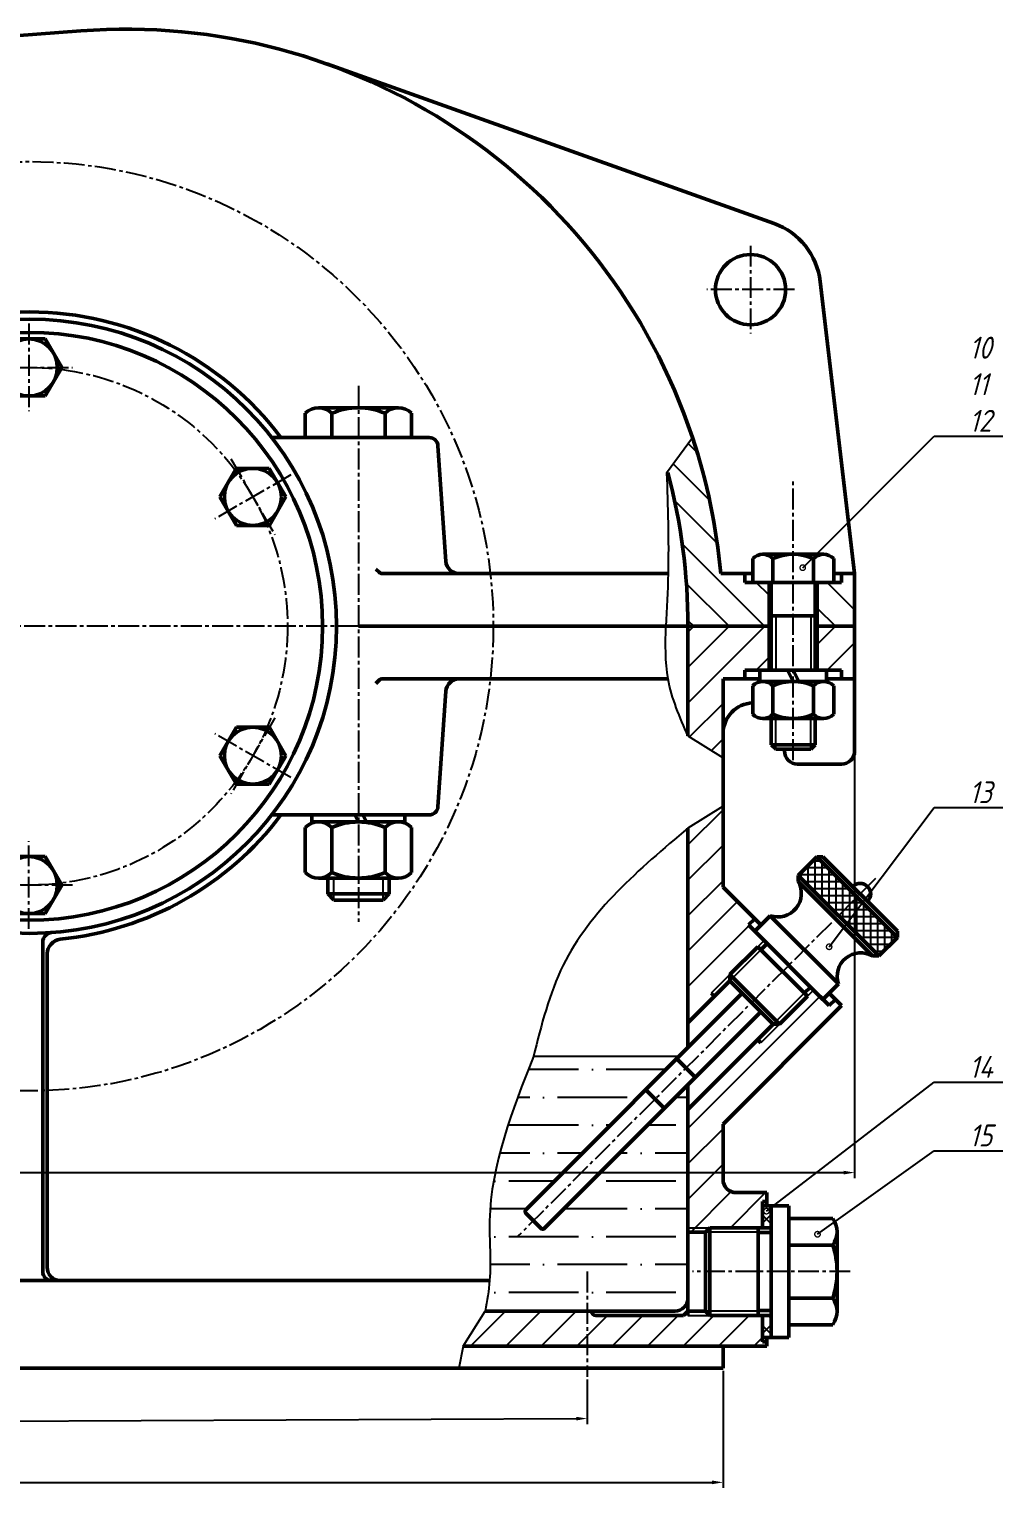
# Model space of a CAD drawing. Header units: millimetres. Extents: x 0 to 3756, y 0 to 2107.
# Drawn here: x 2904 to 3126, y 1736.9 to 2069.4 of the extents above; entities that cross this region are included whole.
import ezdxf
from ezdxf import colors
from ezdxf.entities.mleader import LeaderData, LeaderLine
from ezdxf.math import Vec2, Vec3

# ---------------------------------------------------------------- set-up
doc = ezdxf.new("R2010")
doc.units = ezdxf.units.MM
doc.header["$LTSCALE"] = 0.25
doc.linetypes.add('CENTER2', pattern=[28.575, 19.05, -3.175, 3.175, -3.175])
for name, color, linetype, lineweight in [('剖面线', 7, 'Continuous', 25), ('点划线', 7, 'CENTER2', 25), ('粗实线', 7, 'Continuous', 50), ('细实线', 7, 'Continuous', 25)]:
    doc.layers.add(name, color=color, linetype=linetype, lineweight=lineweight)
doc.styles.add('gbeitc', font='gbeitc.shx', dxfattribs={"height": 5, "bigfont": 'gbcbig.shx'})
doc.dimstyles.new('ISO-25', dxfattribs={"dimtxt": 5, "dimasz": 2.1875, "dimexe": 1.25, "dimexo": 0.625, "dimtad": 1, "dimtoh": 1, "dimdec": 3, "dimdsep": 46, "dimtxsty": 'gbeitc', "dimcen": 2.5, "dimadec": 0, "dimazin": 0, "dimtfac": 1, "dimtdec": 3, "dimtmove": 0, "dimatfit": 3, "dimfxl": 1, "dimarcsym": 0})
pattern_1 = [(45, (2429.177, 1298.849), (-4.041115, 4.041115), [])]
pattern_2 = [(135, (2429.177, 1298.8492), (-1.796051, -1.796051), []), (225, (2429.177, 1298.8492), (1.796051, -1.796051), [])]
pattern_3 = [(135, (2429.177, 1298.849), (-4.041115, -4.041115), [])]

# ---------------------------------------------------------------- blocks, each defined once
blk = doc.blocks.new('*U12')
at = {"layer": '点划线'}
for p, q in [((0, 10), (0, -10)), ((-10, 0), (10, 0))]:
    blk.add_line(p, q, dxfattribs=at)
at = {"layer": '粗实线'}
for p, q in [((-3.75, 6.5), (-7.51, 0)), ((3.75, 6.5), (-3.75, 6.5)), ((7.51, 0), (3.75, 6.5)), ((-7.51, 0), (-3.75, -6.5)), ((3.75, -6.5), (7.51, 0)), ((-3.75, -6.5), (3.75, -6.5))]:
    blk.add_line(p, q, dxfattribs=at)
blk.add_circle((0, 0), 6.5, dxfattribs=at)
blk = doc.blocks.new('*U13')
at = {"layer": '粗实线', "color": 0, "linetype": 'ByBlock', "lineweight": -2, "transparency": 16777216}
blk.add_blockref('*U12', (2719.1, 1714.69), dxfattribs=at)
for p, rotation in [((2668.01, 1685.19), 59.99999999999999), ((2770.2, 1685.19), 299.9999999999999), ((2668.01, 1626.19), 120), ((2770.2, 1626.19), 240), ((2719.1, 1596.69), 180)]:
    blk.add_blockref('*U12', p, dxfattribs=dict(at, rotation=rotation))
blk = doc.blocks.new('*D35')
at = {"layer": 'Defpoints', "color": 0, "transparency": 16777216}
for p in [(2523.56, 1933.31), (3092.23, 1933.31), (3092.23, 1808.77)]:
    blk.add_point(p, dxfattribs=at)
at = {"layer": '细实线', "color": 0, "lineweight": -2, "transparency": 16777216}
for p, q in [((2523.56, 1932.69), (2523.56, 1807.52)), ((3092.23, 1932.69), (3092.23, 1807.52)), ((2526.06, 1808.77), (3089.73, 1808.77))]:
    blk.add_line(p, q, dxfattribs=at)
at = {"layer": '细实线', "color": 0, "transparency": 16777216}
for points in [[(2526.06, 1809.19), (2526.06, 1808.36), (2523.56, 1808.77)], [(3089.73, 1809.19), (3089.73, 1808.36), (3092.23, 1808.77)]]:
    blk.add_solid(points, dxfattribs=at)
at = {"layer": '细实线', "color": 0, "transparency": 16777216, "insert": (2807.89, 1811.9), "char_height": 5, "attachment_point": 5, "style": 'gbeitc'}
blk.add_mtext('568.67', dxfattribs=at)
blk = doc.blocks.new('*D36')
at = {"layer": 'Defpoints', "color": 0, "transparency": 16777216}
for p in [(2595.72, 1760.21), (3031.23, 1762.21), (3031.27, 1752.71)]:
    blk.add_point(p, dxfattribs=at)
at = {"layer": '细实线', "color": 0, "lineweight": -2, "transparency": 16777216}
for p, q in [((2595.73, 1759.58), (2595.77, 1749.46)), ((3031.23, 1761.58), (3031.28, 1751.46)), ((2598.27, 1750.72), (3028.77, 1752.7))]:
    blk.add_line(p, q, dxfattribs=at)
at = {"layer": '细实线', "color": 0, "transparency": 16777216}
for points in [[(3028.77, 1753.11), (3028.77, 1752.28), (3031.27, 1752.71)], [(2598.27, 1751.14), (2598.27, 1750.3), (2595.77, 1750.71)]]:
    blk.add_solid(points, dxfattribs=at)
at = {"layer": '细实线', "color": 0, "transparency": 16777216, "insert": (2813.5, 1754.83), "char_height": 5, "attachment_point": 5, "rotation": 0.2631, "style": 'gbeitc'}
blk.add_mtext('435.51', dxfattribs=at)
blk = doc.blocks.new('*D37')
at = {"layer": 'Defpoints', "color": 0, "transparency": 16777216}
for p in [(2553.56, 1764.21), (3062.23, 1764.21), (3062.23, 1738.17)]:
    blk.add_point(p, dxfattribs=at)
at = {"layer": '细实线', "color": 0, "lineweight": -2, "transparency": 16777216}
for p, q in [((2553.56, 1763.58), (2553.56, 1736.92)), ((3062.23, 1763.58), (3062.23, 1736.92)), ((2556.06, 1738.17), (3059.73, 1738.17))]:
    blk.add_line(p, q, dxfattribs=at)
at = {"layer": '细实线', "color": 0, "transparency": 16777216}
for points in [[(2556.06, 1738.59), (2556.06, 1737.75), (2553.56, 1738.17)], [(3059.73, 1738.59), (3059.73, 1737.75), (3062.23, 1738.17)]]:
    blk.add_solid(points, dxfattribs=at)
at = {"layer": '细实线', "color": 0, "transparency": 16777216, "insert": (2807.89, 1741.3), "char_height": 5, "attachment_point": 5, "style": 'gbeitc'}
blk.add_mtext('508.67', dxfattribs=at)
blk = doc.blocks.new('_DotSmall')
at = {"color": 0, "linetype": 'ByBlock', "const_width": 0.5}
blk.add_lwpolyline([(-0.0625, 0, 1), (0.0625, 0, 1)], format="xyb", close=True, dxfattribs=at)

msp = doc.modelspace()

# ---------------------------------------------------------------- hatches: boundary and pattern name
at = {"layer": '剖面线'}
h = msp.add_hatch(dxfattribs=at)
h.set_pattern_fill('ANSI31', color=0, scale=1.8, angle=90, style=0)
h.set_pattern_definition(pattern_3)
edge = h.paths.add_edge_path()
edge.add_line((3062.2259, 1945.3142), (3067.2259, 1945.3142))
edge.add_line((3067.2259, 1945.3142), (3067.2259, 1943.3142))
edge.add_line((3067.2259, 1943.3142), (3072.7259, 1943.3142))
edge.add_line((3072.7259, 1943.3142), (3072.7259, 1933.3142))
edge.add_line((3072.7259, 1933.3142), (3054.2259, 1933.3142))
edge.add_arc((2926.1209, 1933.3142), 128.105, 0, 15.855572)
edge.add_line((3049.3519, 1968.3142), (3055.2548, 1976.3142))
edge.add_arc((2926.1209, 1933.3142), 136.105, 5.058178, 18.41712, ccw=False)
edge.add_line((3061.6958, 1945.3142), (3062.2259, 1945.3142))
h = msp.add_hatch(dxfattribs=at)
h.set_pattern_fill('ANSI31', color=0, scale=1.8, angle=90, style=0)
h.set_pattern_definition(pattern_3)
h.paths.add_polyline_path([(3092.2259, 1945.3142), (3092.2259, 1933.3142), (3083.7259, 1933.3142), (3083.7259, 1943.3142), (3089.2259, 1943.3142), (3089.2259, 1945.3142)])
h = msp.add_hatch(dxfattribs=at)
h.set_pattern_fill('ANSI31', color=0, scale=1.8, style=0)
h.set_pattern_definition(pattern_1)
h.paths.add_polyline_path([(3062.2259, 1921.3142), (3067.2259, 1921.3142), (3067.2259, 1923.3142), (3072.7259, 1923.3142), (3072.7259, 1933.3142), (3054.2259, 1933.3142), (3054.2259, 1908.3142), (3062.2259, 1903.3142)])
h = msp.add_hatch(dxfattribs=at)
h.set_pattern_fill('ANSI31', color=0, scale=1.8, style=0)
h.set_pattern_definition(pattern_1)
h.paths.add_polyline_path([(3092.2259, 1921.3142), (3092.2259, 1933.3142), (3083.7259, 1933.3142), (3083.7259, 1923.3142), (3089.2259, 1923.3142), (3089.2259, 1921.3142)])
h = msp.add_hatch(dxfattribs=at)
h.set_pattern_fill('ANSI31', color=0, scale=1.8, style=0)
h.set_pattern_definition(pattern_1)
h.paths.add_polyline_path([(3062.2259, 1892.322), (3054.2259, 1887.322), (3054.2259, 1842.9297), (3063.7908, 1852.4947), (3063.7908, 1853.9089), (3070.1548, 1860.2728), (3070.8619, 1859.5657), (3072.2761, 1860.9799), (3068.0335, 1865.2226), (3069.4477, 1866.6368), (3062.2259, 1873.8586)])
h = msp.add_hatch(dxfattribs=at)
h.set_pattern_fill('ANSI37', color=0, scale=0.5, angle=45, style=0)
h.set_pattern_definition([(90, (2429.177, 1298.8492), (-1.5875, 3e-16), []), (180, (2429.177, 1298.8492), (-3e-16, -1.5875), [])])
h.paths.add_polyline_path([(3097.732, 1858.1515), (3101.9746, 1862.3942), (3083.5898, 1880.7789), (3079.3472, 1876.5363)])
h = msp.add_hatch(dxfattribs=at)
h.set_pattern_fill('ANSI31', color=0, scale=1.8, style=0)
h.set_pattern_definition(pattern_1)
edge = h.paths.add_edge_path()
edge.add_line((3087.8325, 1848.252), (3086.4183, 1846.8378))
edge.add_line((3086.4183, 1846.8378), (3082.1756, 1851.0804))
edge.add_line((3082.1756, 1851.0804), (3080.7614, 1849.6662))
edge.add_line((3080.7614, 1849.6662), (3081.4685, 1848.9591))
edge.add_line((3081.4685, 1848.9591), (3075.1045, 1842.5952))
edge.add_line((3075.1045, 1842.5952), (3073.6903, 1842.5952))
edge.add_line((3073.6903, 1842.5952), (3054.2259, 1823.1307))
edge.add_line((3054.2259, 1823.1307), (3054.2259, 1808.2092))
edge.add_line((3054.2259, 1808.2092), (3054.2259, 1795.2092))
edge.add_line((3054.2259, 1795.2092), (3058.2259, 1795.2092))
edge.add_line((3058.2259, 1795.2092), (3059.2259, 1796.2092))
edge.add_line((3059.2259, 1796.2092), (3071.2259, 1796.2092))
edge.add_line((3071.2259, 1796.2092), (3071.2259, 1802.2092))
edge.add_line((3071.2259, 1802.2092), (3072.2259, 1802.2092))
edge.add_line((3072.2259, 1802.2092), (3072.2259, 1804.2092))
edge.add_line((3072.2259, 1804.2092), (3065.2259, 1804.2092))
edge.add_arc((3065.2259, 1807.2092), 3, 180, 270, ccw=False)
edge.add_line((3062.2259, 1807.2092), (3062.2259, 1808.2092))
edge.add_line((3062.2259, 1808.2092), (3062.2259, 1819.817))
edge.add_line((3062.2259, 1819.817), (3089.2467, 1846.8378))
edge.add_line((3089.2467, 1846.8378), (3087.8325, 1848.252))
h = msp.add_hatch(dxfattribs=at)
h.set_pattern_fill('ANSI36', color=0, scale=2, angle=135, style=0)
h.set_pattern_definition([(180, (2429.177, 1298.849), (-11.1125, -6.35), [15.875, -3.175, 0, -3.175])])
edge = h.paths.add_edge_path()
edge.add_line((3054.2259, 1808.2092), (3054.2259, 1823.1307))
edge.add_line((3054.2259, 1823.1307), (3054.2259, 1828.7876))
edge.add_line((3054.2259, 1828.7876), (3021.4655, 1796.0272))
edge.add_arc((3021.112, 1796.3808), 0.5, 225, 315, ccw=False)
edge.add_line((3020.7584, 1796.0272), (3018.9906, 1797.795))
edge.add_line((3018.9906, 1797.795), (3017.2229, 1799.5627))
edge.add_arc((3017.5764, 1799.9163), 0.5, 135, 225, ccw=False)
edge.add_line((3017.2229, 1800.2699), (3052.1622, 1835.2092))
edge.add_line((3052.1622, 1835.2092), (3018.9906, 1835.2092))
edge.add_spline(control_points=[(3018.9906, 1835.2092), (3014.14, 1822.9233), (3007.5875, 1806.3272), (3009.5946, 1786.3351), (3008.4055, 1779.5364), (3007.9985, 1777.2092)], knot_values=[0, 0, 0, 0, 38.72553645, 52.31132289, 59.3823907, 59.3823907, 59.3823907, 59.3823907], degree=3, periodic=0)
edge.add_line((3007.9985, 1777.2092), (3051.2259, 1777.2092))
edge.add_arc((3051.2259, 1780.2092), 3, 270, 360)
edge.add_line((3054.2259, 1780.2092), (3054.2259, 1808.2092))
h = msp.add_hatch(dxfattribs=at)
h.set_pattern_fill('ANSI37', color=256, scale=0.8, angle=90, style=0)
h.set_pattern_definition(pattern_2)
h.paths.add_polyline_path([(3071.2259, 1801.2092), (3073.2259, 1801.2092), (3073.2259, 1796.2092), (3071.2259, 1796.2092)])
h = msp.add_hatch(dxfattribs=at)
h.set_pattern_fill('ANSI31', color=0, scale=1.8, style=0)
h.set_pattern_definition(pattern_1)
edge = h.paths.add_edge_path()
edge.add_line((3002.9985, 1769.2092), (3007.9985, 1777.2092))
edge.add_line((3007.9985, 1777.2092), (3032.2259, 1777.2092))
edge.add_arc((3033.2259, 1777.2092), 1, 180, 270)
edge.add_line((3033.2259, 1776.2092), (3053.2259, 1776.2092))
edge.add_line((3053.2259, 1776.2092), (3054.2259, 1777.2092))
edge.add_line((3054.2259, 1777.2092), (3058.2259, 1777.2092))
edge.add_line((3058.2259, 1777.2092), (3059.2259, 1776.2092))
edge.add_line((3059.2259, 1776.2092), (3071.2259, 1776.2092))
edge.add_line((3071.2259, 1776.2092), (3071.2259, 1770.2092))
edge.add_line((3071.2259, 1770.2092), (3072.2259, 1770.2092))
edge.add_line((3072.2259, 1770.2092), (3072.2259, 1769.2092))
edge.add_line((3072.2259, 1769.2092), (3002.9985, 1769.2092))
h = msp.add_hatch(dxfattribs=at)
h.set_pattern_fill('ANSI37', color=256, scale=0.8, angle=90, style=0)
h.set_pattern_definition(pattern_2)
h.paths.add_polyline_path([(3071.2259, 1771.2092), (3073.2259, 1771.2092), (3073.2259, 1776.2092), (3071.2259, 1776.2092)])

# ---------------------------------------------------------------- linework, layer by layer
at = {"layer": '点划线'}
for p, q in [((3068.4964, 2020.0488), (3068.4964, 2000.0488)), ((3078.4964, 2010.0488), (3058.4964, 2010.0488)), ((2979.0918, 1988.1142), (2979.0918, 1865.9142)), ((3078.2259, 1902.7882), (3078.2259, 1966.3142)), ((2979.0918, 1933.3142), (2599.0918, 1933.3142)), ((3097.0249, 1875.8292), (3015.4551, 1794.2594)), ((3031.2259, 1786.2092), (3031.2259, 1762.2092)), ((3091.2259, 1786.2092), (3055.2259, 1786.2092))]:
    msp.add_line(p, q, dxfattribs=at)
for radius in [105.922, 58.9999]:
    msp.add_circle((2903.9188, 1933.3142), radius, dxfattribs=at)
at = {"layer": '粗实线'}
for p, q in [((2855.5955, 2064.4476), (2915.7973, 2069.0271)), ((3073.8715, 2025.1189), (2971.8444, 2061.5091)), ((3084.3868, 2011.919), (3092.2259, 1945.3142)), ((2966.9674, 1976.3142), (2966.9674, 1981.8587)), ((2969.9985, 1983.1142), (2988.185, 1983.1142)), ((2973.0296, 1976.3142), (2973.0296, 1981.8587)), ((2985.1539, 1976.3142), (2985.1539, 1981.8587)), ((2991.2161, 1976.3142), (2991.2161, 1981.8587)), ((2995.225, 1976.3142), (2959.3276, 1976.3142)), ((2997.2202, 1974.4518), (2999.038, 1948.0945)), ((3068.9883, 1943.3142), (3068.9883, 1948.7576)), ((3071.2977, 1949.7142), (3085.1541, 1949.7142)), ((3073.6071, 1943.3142), (3073.6071, 1948.7576)), ((3082.8447, 1943.3142), (3082.8447, 1948.7576)), ((3087.4635, 1943.3142), (3087.4635, 1948.7576)), ((2983.7933, 1945.6127), (2983.0727, 1946.3332)), ((2984.5139, 1945.3142), (3049.6973, 1945.3142)), ((2999.038, 1948.0945), (2999.038, 1948.0945)), ((3001.0918, 1945.3142), (3001.0918, 1945.3142)), ((3062.2259, 1945.3142), (3061.6958, 1945.3142)), ((3062.2259, 1945.3142), (3067.2259, 1945.3142)), ((3067.2259, 1945.3142), (3067.2259, 1943.3142)), ((3068.9883, 1945.3142), (3067.2259, 1945.3142)), ((3087.4635, 1945.3142), (3089.2259, 1945.3142)), ((3089.2259, 1943.3142), (3089.2259, 1945.3142)), ((3089.2259, 1945.3142), (3092.2259, 1945.3142)), ((3092.2259, 1945.3142), (3092.2259, 1933.3142)), ((3067.2259, 1943.3142), (3089.2259, 1943.3142)), ((3078.2259, 1943.3142), (3068.9883, 1943.3142)), ((3068.9883, 1943.3142), (3087.4635, 1943.3142)), ((3072.7259, 1943.3142), (3072.7259, 1933.3142)), ((3073.2259, 1943.3142), (3073.2259, 1923.3142)), ((3083.2259, 1943.3142), (3083.2259, 1923.3142)), ((3083.7259, 1933.3142), (3083.7259, 1943.3142)), ((3073.2259, 1935.7142), (3083.2259, 1935.7142)), ((2979.0918, 1933.3142), (3049.1973, 1933.3142)), ((3049.1973, 1933.3142), (3073.2259, 1933.3142)), ((3072.7259, 1933.3142), (3054.2259, 1933.3142)), ((3054.2259, 1933.3142), (3054.2259, 1908.3142)), ((3072.7259, 1933.3142), (3054.2259, 1933.3142)), ((3072.7259, 1923.3142), (3072.7259, 1933.3142)), ((3092.2259, 1933.3142), (3083.2259, 1933.3142)), ((3092.2259, 1933.3142), (3083.7259, 1933.3142)), ((3083.7259, 1933.3142), (3083.7259, 1923.3142)), ((3092.2259, 1933.3142), (3083.7259, 1933.3142)), ((3092.2259, 1921.3142), (3092.2259, 1933.3142)), ((3092.2259, 1921.3142), (3092.2259, 1933.3142)), ((3067.2259, 1921.3142), (3067.2259, 1923.3142)), ((3067.2259, 1923.3142), (3072.7259, 1923.3142)), ((3078.2259, 1923.3142), (3068.9883, 1923.3142)), ((3087.4635, 1923.3142), (3068.9883, 1923.3142)), ((3085.8259, 1923.3142), (3070.6259, 1923.3142)), ((3070.6259, 1923.3142), (3070.6259, 1920.7142)), ((3070.6259, 1923.3142), (3085.8259, 1923.3142)), ((3078.2259, 1920.7142), (3076.9259, 1923.3142)), ((3078.2259, 1923.3142), (3087.4635, 1923.3142)), ((3078.2259, 1923.3142), (3079.5259, 1920.7142)), ((3083.7259, 1923.3142), (3089.2259, 1923.3142)), ((3085.8259, 1920.7142), (3085.8259, 1923.3142)), ((3089.2259, 1923.3142), (3089.2259, 1921.3142)), ((2983.7933, 1921.0157), (2983.0727, 1920.2952)), ((2984.5139, 1921.3142), (3049.6973, 1921.3142)), ((2997.2202, 1892.1766), (2999.038, 1918.5339)), ((2999.038, 1918.5339), (2999.038, 1918.5339)), ((3001.0918, 1921.3142), (3001.0918, 1921.3142)), ((3062.2259, 1921.3142), (3062.2259, 1892.322)), ((3062.2259, 1921.3142), (3067.2259, 1921.3142)), ((3062.2259, 1903.3142), (3062.2259, 1921.3142)), ((3070.6259, 1921.3142), (3067.2259, 1921.3142)), ((3068.9883, 1919.7576), (3068.9883, 1913.2708)), ((3070.6259, 1920.7142), (3085.8259, 1920.7142)), ((3071.2977, 1920.7142), (3085.1541, 1920.7142)), ((3073.6071, 1919.7576), (3073.6071, 1913.2708)), ((3082.8447, 1919.7576), (3082.8447, 1913.2708)), ((3085.8259, 1921.3142), (3089.2259, 1921.3142)), ((3087.4635, 1919.7576), (3087.4635, 1913.2708)), ((3089.2259, 1921.3142), (3092.2259, 1921.3142)), ((3092.2259, 1921.3142), (3092.2259, 1904.8806)), ((3071.2977, 1912.3142), (3085.1541, 1912.3142)), ((3073.2259, 1906.3142), (3073.2259, 1912.3142)), ((3083.2259, 1912.3142), (3083.2259, 1906.3142)), ((3074.2259, 1905.3142), (3073.2259, 1906.3142)), ((3073.2259, 1906.3142), (3083.2259, 1906.3142)), ((3082.2259, 1905.3142), (3074.2259, 1905.3142)), ((3076.2259, 1904.8806), (3076.2259, 1905.3142)), ((3083.2259, 1906.3142), (3082.2259, 1905.3142)), ((3089.2259, 1901.8806), (3079.2259, 1901.8806)), ((3062.2259, 1892.322), (3062.2259, 1873.8586)), ((2959.3276, 1890.3142), (2995.225, 1890.3142)), ((2989.6918, 1890.3142), (2968.4918, 1890.3142)), ((2968.4918, 1890.3142), (2968.4918, 1888.7142)), ((2968.4918, 1888.7142), (2989.6918, 1888.7142)), ((2969.9985, 1888.7142), (2988.185, 1888.7142)), ((2979.0918, 1888.7142), (2978.2918, 1890.3142)), ((2980.0918, 1890.3142), (2980.8918, 1888.7142)), ((2989.6918, 1888.7142), (2989.6918, 1890.3142)), ((2966.9674, 1887.4587), (2966.9674, 1877.1697)), ((2973.0296, 1887.4587), (2973.0296, 1877.1697)), ((2985.1539, 1887.4587), (2985.1539, 1877.1697)), ((2991.2161, 1887.4587), (2991.2161, 1877.1697)), ((3054.2259, 1842.9297), (3054.2259, 1887.322)), ((3083.5898, 1880.7789), (3079.3472, 1876.5363)), ((3101.9746, 1862.3942), (3083.5898, 1880.7789)), ((3085.004, 1880.7789), (3083.5898, 1880.7789)), ((3101.9746, 1863.8084), (3085.004, 1880.7789)), ((2969.9985, 1875.9142), (2988.185, 1875.9142)), ((2972.0918, 1872.3142), (2972.0918, 1875.9142)), ((2986.0918, 1875.9142), (2986.0918, 1872.3142)), ((3079.3472, 1876.5363), (3097.732, 1858.1515)), ((3079.3472, 1875.1221), (3079.3472, 1876.5363)), ((2973.4918, 1870.9142), (2972.0918, 1872.3142)), ((2972.0918, 1872.3142), (2986.0918, 1872.3142)), ((2986.0918, 1872.3142), (2984.6918, 1870.9142)), ((3062.2259, 1873.8586), (3069.4477, 1866.6368)), ((3079.3472, 1875.1221), (3096.3177, 1858.1515)), ((2984.6918, 1870.9142), (2973.4918, 1870.9142)), ((3069.4477, 1866.6368), (3068.0335, 1865.2226)), ((3069.4477, 1863.8084), (3072.9832, 1867.3439)), ((3069.4477, 1866.6368), (3070.8619, 1865.2226)), ((3072.9832, 1867.3439), (3088.5396, 1851.7876)), ((3068.0335, 1865.2226), (3072.2761, 1860.9799)), ((3085.004, 1848.252), (3069.4477, 1863.8084)), ((3097.732, 1858.1515), (3101.9746, 1862.3942)), ((3101.9746, 1862.3942), (3101.9746, 1863.8084)), ((2907.0918, 1786.2092), (2907.0918, 1861.3261)), ((2908.0918, 1787.2092), (2908.0918, 1858.6905)), ((3070.1548, 1860.2728), (3063.7908, 1853.9089)), ((3070.1548, 1860.2728), (3063.7908, 1853.9089)), ((3070.8619, 1859.5657), (3070.1548, 1860.2728)), ((3081.4685, 1848.9591), (3070.1548, 1860.2728)), ((3072.2761, 1860.9799), (3070.8619, 1859.5657)), ((3072.2761, 1860.9799), (3070.8619, 1859.5657)), ((3097.732, 1858.1515), (3096.3177, 1858.1515)), ((3063.7908, 1852.4947), (3054.2259, 1842.9297)), ((3063.7908, 1853.9089), (3063.7908, 1852.4947)), ((3063.7908, 1853.9089), (3063.7908, 1852.4947)), ((3063.7908, 1853.9089), (3075.1045, 1842.5952)), ((3063.7908, 1852.4947), (3063.7908, 1852.4947)), ((3063.7908, 1852.4947), (3073.6903, 1842.5952)), ((3017.2229, 1800.2699), (3066.6193, 1849.6662)), ((3059.5482, 1849.6662), (3060.2553, 1848.9591)), ((3075.1045, 1842.5952), (3081.4685, 1848.9591)), ((3081.4685, 1848.9591), (3075.1045, 1842.5952)), ((3082.1756, 1851.0804), (3080.7614, 1849.6662)), ((3082.1756, 1851.0804), (3080.7614, 1849.6662)), ((3080.7614, 1849.6662), (3081.4685, 1848.9591)), ((3086.4183, 1846.8378), (3082.1756, 1851.0804)), ((3088.5396, 1851.7876), (3085.004, 1848.252)), ((3087.8325, 1848.252), (3086.4183, 1849.6662)), ((3021.4655, 1796.0272), (3070.8619, 1845.4236)), ((3089.2467, 1846.8378), (3062.2259, 1819.817)), ((3087.8325, 1848.252), (3086.4183, 1846.8378)), ((3087.8325, 1848.252), (3089.2467, 1846.8378)), ((3054.2259, 1837.2728), (3054.2259, 1842.9297)), ((3073.6903, 1842.5952), (3054.2259, 1823.1307)), ((3073.6903, 1842.5952), (3075.1045, 1842.5952)), ((3075.1045, 1842.5952), (3073.6903, 1842.5952)), ((3073.6903, 1842.5952), (3073.6903, 1842.5952)), ((3070.8619, 1838.3525), (3070.1548, 1839.0596)), ((3051.676, 1834.7229), (3055.9186, 1830.4803)), ((3054.2259, 1828.7876), (3054.2259, 1823.1307)), ((3044.6049, 1827.6519), (3048.8475, 1823.4092)), ((3054.2259, 1823.1307), (3054.2259, 1808.2092)), ((3062.2259, 1819.817), (3062.2259, 1808.2092)), ((3054.2259, 1795.2092), (3054.2259, 1808.2092)), ((3054.2259, 1777.2092), (3054.2259, 1808.2092)), ((3054.2259, 1780.2092), (3054.2259, 1808.2092)), ((3062.2259, 1807.2092), (3062.2259, 1808.2092)), ((3065.2259, 1804.2092), (3072.2259, 1804.2092)), ((3071.2259, 1796.2092), (3071.2259, 1802.2092)), ((3071.2259, 1802.2092), (3072.2259, 1802.2092)), ((3072.2259, 1802.2092), (3072.2259, 1804.2092)), ((3072.2259, 1801.2092), (3072.2259, 1802.2092)), ((3017.2229, 1799.5627), (3018.9906, 1797.795)), ((3071.2259, 1801.2092), (3073.2259, 1801.2092)), ((3071.2259, 1796.2092), (3071.2259, 1801.2092)), ((3073.2259, 1771.2092), (3073.2259, 1801.2092)), ((3073.2259, 1801.2092), (3077.2259, 1801.2092)), ((3073.2259, 1801.2092), (3073.2259, 1796.2092)), ((3077.2259, 1801.2092), (3077.2259, 1771.2092)), ((3020.7584, 1796.0272), (3018.9906, 1797.795)), ((3058.2259, 1795.2092), (3059.2259, 1796.2092)), ((3058.2259, 1795.2092), (3059.2259, 1796.2092)), ((3059.2259, 1796.2092), (3071.2259, 1796.2092)), ((3059.2259, 1796.2092), (3070.2259, 1796.2092)), ((3059.2259, 1776.2092), (3059.2259, 1796.2092)), ((3070.2259, 1796.2092), (3070.2259, 1795.1092)), ((3070.2259, 1776.2092), (3070.2259, 1796.2092)), ((3073.2259, 1796.2092), (3071.2259, 1796.2092)), ((3087.2259, 1798.3092), (3077.2259, 1798.3092)), ((3054.2259, 1795.2092), (3058.2259, 1795.2092)), ((3058.2259, 1777.2092), (3058.2259, 1795.2092)), ((3070.2259, 1795.1092), (3073.2259, 1795.1092)), ((3087.2259, 1792.2592), (3077.2259, 1792.2592)), ((3088.2259, 1777.1342), (3088.2259, 1795.2842)), ((2614.2731, 1784.2092), (2904.0918, 1784.2092)), ((2904.0918, 1784.2092), (3008.9985, 1784.2092)), ((3087.2259, 1780.1592), (3077.2259, 1780.1592)), ((3032.2259, 1777.2092), (3007.9985, 1777.2092)), ((3051.2259, 1777.2092), (3007.9985, 1777.2092)), ((3032.2259, 1777.2092), (3032.2259, 1777.2092)), ((3033.2259, 1776.2092), (3053.2259, 1776.2092)), ((3054.2259, 1777.2092), (3053.2259, 1776.2092)), ((3054.2259, 1777.2092), (3058.2259, 1777.2092)), ((3054.2259, 1777.2092), (3054.2259, 1776.2092)), ((3059.2259, 1776.2092), (3058.2259, 1777.2092)), ((3058.2259, 1777.2092), (3059.2259, 1776.2092)), ((3070.2259, 1776.2092), (3059.2259, 1776.2092)), ((3059.2259, 1776.2092), (3071.2259, 1776.2092)), ((3073.2259, 1777.3092), (3070.2259, 1777.3092)), ((3070.2259, 1777.3092), (3070.2259, 1776.2092)), ((3073.2259, 1776.2092), (3071.2259, 1776.2092)), ((3071.2259, 1776.2092), (3071.2259, 1771.2092)), ((3071.2259, 1776.2092), (3071.2259, 1770.2092)), ((3073.2259, 1771.2092), (3073.2259, 1776.2092)), ((3077.2259, 1774.1092), (3087.2259, 1774.1092)), ((3072.2259, 1769.2092), (3002.9985, 1769.2092)), ((3062.2259, 1769.2092), (3062.2259, 1764.2092)), ((3071.2259, 1771.2092), (3073.2259, 1771.2092)), ((3071.2259, 1770.2092), (3072.2259, 1770.2092)), ((3072.2259, 1771.2092), (3072.2259, 1770.2092)), ((3072.2259, 1770.2092), (3072.2259, 1769.2092)), ((3077.2259, 1771.2092), (3073.2259, 1771.2092)), ((2904.0918, 1764.2092), (2614.2731, 1764.2092)), ((2904.0918, 1764.2092), (3001.9985, 1764.2092)), ((3062.2259, 1764.2092), (3001.9985, 1764.2092))]:
    msp.add_line(p, q, dxfattribs=at)
for centre, radius in [((3068.4964, 2010.0488), 8), ((2904.0918, 1933.3142), 70), ((2903.9188, 1933.3142), 67)]:
    msp.add_circle(centre, radius, dxfattribs=at)
for centre, radius, start, end in [((2926.1209, 1933.3142), 136.105, 18.41712, 94.350049), ((3068.4964, 2010.0488), 16, 6.712597, 70.370111), ((2904.0989, 1933.2999), 71.6619, 36.887047, 143.112953), ((2969.9985, 1978.8276), 4.2866, 45, 135), ((2979.0918, 1967.851), 15.2632, 66.598161, 113.401839), ((2988.185, 1978.8276), 4.2866, 45, 135), ((2995.225, 1974.3142), 2, 3.945186, 90), ((2926.1209, 1933.3142), 136.105, 5.058178, 18.41712), ((2918.1209, 1933.3142), 136.105, 0, 14.933477), ((3071.2977, 1946.4482), 3.266, 45, 135), ((3078.2259, 1938.0851), 11.6291, 66.598161, 113.401839), ((3085.1541, 1946.4482), 3.266, 45, 135), ((2984.5139, 1946.3332), 1.019, 225, 270), ((3002.0299, 1948.3142), 3, 183.691386, 270), ((2984.5139, 1920.2952), 1.019, 90, 135), ((3002.0299, 1918.3142), 3, 90, 176.308614), ((3071.2977, 1917.4482), 3.266, 45, 135), ((3078.2259, 1909.0851), 11.6291, 66.598161, 113.401839), ((3085.1541, 1917.4482), 3.266, 45, 135), ((3069.2259, 1908.8405), 7, 91.945191, 180), ((3071.2977, 1915.5802), 3.266, 225, 315), ((3078.2259, 1923.9433), 11.6291, 246.598161, 293.401839), ((3085.1541, 1915.5802), 3.266, 225, 315), ((3079.2259, 1904.8806), 3, 180, 270), ((3089.2259, 1904.8806), 3, 270, 0), ((2995.225, 1892.3142), 2, 270, 356.054814), ((2904.0713, 1933.379), 71.7141, 275.617944, 323.093783), ((2969.9985, 1884.4276), 4.2866, 45, 135), ((2979.0918, 1873.451), 15.2632, 66.598161, 113.401839), ((2988.185, 1884.4276), 4.2866, 45, 135), ((2969.9985, 1880.2008), 4.2866, 225, 315), ((2979.0918, 1891.1773), 15.2632, 246.598161, 293.401839), ((2988.185, 1880.2008), 4.2866, 225, 315), ((3074.7207, 1872.4149), 5.3604, 251.087028, 30.334158), ((3093.4893, 1872.2936), 2.4, 315, 135), ((2909.3469, 1861.251), 2.2564, 96.493337, 178.092775), ((2911.676, 1858.4659), 3.5912, 99.362386, 176.41488), ((3093.6105, 1853.525), 5.3604, 59.665842, 198.912972), ((3065.2259, 1807.2092), 3, 180, 270), ((3017.5764, 1799.9163), 0.5, 135, 225), ((3021.112, 1796.3808), 0.5, 225, 315), ((3083.1505, 1795.2842), 5.0753, 323.414448, 36.585552), ((3069.4246, 1786.2092), 18.8013, 341.228963, 18.771037), ((2909.0918, 1786.2092), 2, 180, 270), ((2911.0918, 1787.2092), 3, 180, 270), ((3051.2259, 1780.2092), 3, 270, 0), ((3083.1505, 1777.1342), 5.0753, 323.414448, 36.585552), ((3033.2259, 1777.2092), 1, 180, 270)]:
    msp.add_arc(centre, radius, start, end, dxfattribs=at)
at = {"layer": '细实线'}
for p, q in [((3049.3519, 1968.3142), (3055.2548, 1976.3142)), ((3074.2259, 1935.7142), (3074.2259, 1923.3142)), ((3082.2259, 1935.7142), (3082.2259, 1923.3142)), ((3074.2259, 1905.3142), (3074.2259, 1912.3142)), ((3082.2259, 1905.3142), (3082.2259, 1912.3142)), ((3054.2259, 1908.3142), (3062.2259, 1903.3142)), ((3062.2259, 1892.322), (3054.2259, 1887.322)), ((2973.4918, 1870.9142), (2973.4918, 1875.9142)), ((2984.6918, 1870.9142), (2984.6918, 1875.9142)), ((3063.7908, 1852.4947), (3070.8619, 1859.5657)), ((3071.569, 1861.687), (3070.1548, 1860.2728)), ((3063.7908, 1853.9089), (3059.5482, 1849.6662)), ((3073.6903, 1842.5952), (3080.7614, 1849.6662)), ((3082.8827, 1850.3733), (3081.4685, 1848.9591)), ((3075.1045, 1842.5952), (3070.8619, 1838.3525)), ((3017.2229, 1800.2699), (3052.1622, 1835.2092)), ((3052.1622, 1835.2092), (3018.9906, 1835.2092)), ((3021.4655, 1796.0272), (3054.2259, 1828.7876)), ((3054.2259, 1828.7876), (3054.2259, 1823.1307)), ((3054.2259, 1808.2092), (3054.2259, 1823.1307)), ((3017.2229, 1799.5627), (3018.9906, 1797.795)), ((3020.7584, 1796.0272), (3018.9906, 1797.795)), ((3054.2259, 1796.2092), (3059.2259, 1796.2092)), ((3070.2259, 1795.2092), (3058.2259, 1795.2092)), ((3002.9985, 1769.2092), (3007.9985, 1777.2092)), ((3054.2259, 1776.2092), (3059.2259, 1776.2092)), ((3070.2259, 1777.2092), (3058.2259, 1777.2092)), ((3002.9985, 1769.2092), (3001.9985, 1764.2092))]:
    msp.add_line(p, q, dxfattribs=at)
for centre, start, end in [((3017.5764, 1799.9163), 135, 225), ((3021.112, 1796.3808), 225, 315)]:
    msp.add_arc(centre, 0.5, start, end, dxfattribs=at)
for points, knots in [([(3049.3519, 1968.3142), (3049.6097, 1960.6456), (3050.0021, 1948.973), (3049.4029, 1937.3137), (3049.1973, 1933.3142)], [0, 0, 0, 0, 23.00259336, 35.01300551, 35.01300551, 35.01300551, 35.01300551]), ([(3054.2259, 1908.3142), (3052.3643, 1912.5804), (3048.8785, 1920.5687), (3049.096, 1929.2631), (3049.1973, 1933.3142)], [0, 0, 0, 0, 13.76618268, 25.77659483, 25.77659483, 25.77659483, 25.77659483]), ([(3054.2259, 1887.322), (3043.0528, 1877.8718), (3026.0955, 1863.5293), (3020.7977, 1842.4123), (3018.9906, 1835.2092)], [0, 0, 0, 0, 42.29655164, 64.19297807, 64.19297807, 64.19297807, 64.19297807]), ([(3018.9906, 1835.2092), (3014.14, 1822.9233), (3007.5875, 1806.3272), (3009.5946, 1786.3351), (3008.4055, 1779.5364), (3007.9985, 1777.2092)], [0, 0, 0, 0, 38.72553645, 52.31132289, 59.3823907, 59.3823907, 59.3823907, 59.3823907])]:
    msp.add_open_spline(points, degree=3, knots=knots, dxfattribs=at)

# ---------------------------------------------------------------- block references
at = {"layer": '粗实线'}
msp.add_blockref('*U13', (184.815, 277.62), dxfattribs=at)

# ---------------------------------------------------------------- dimensions: what is measured, and where the dimension line sits
at = {"layer": '细实线'}
for base, p1, p2, picture, middle in [((3092.2259, 1808.774), (2523.5572, 1933.3142), (3092.2259, 1933.3142), '*D35', (2807.8915, 1811.899)), ((3062.2259, 1738.1709), (2553.5572, 1764.2092), (3062.2259, 1764.2092), '*D37', (2807.8915, 1741.2959))]:
    dim = msp.add_linear_dim(base=base, p1=p1, p2=p2, dimstyle='ISO-25', override={"dimasz": 2.5, "dimdec": 2, "dimtdec": 2}, dxfattribs=at)
    dim.commit()
    dim.dimension.update_dxf_attribs({"geometry": picture, "text_midpoint": middle})
dim = msp.add_aligned_dim(p1=(2595.7235, 1760.2092), p2=(3031.2259, 1762.2092), distance=-9.5023, dimstyle='ISO-25', override={"dimasz": 2.5, "dimdec": 2, "dimtdec": 2}, dxfattribs=at)
dim.commit()
dim.dimension.update_dxf_attribs({"geometry": '*D36', "text_midpoint": (2813.504, 1754.8319)})

# ---------------------------------------------------------------- leaders
ml = msp.add_multileader_mtext('Standard')
ml.set_content('10\\P11\\P12', color=256, style='gbeitc')
ml.set_leader_properties()
ml.set_arrow_properties(name='DOTSMALL')
ml.build(insert=Vec2(0, 0))
ml.multileader.update_dxf_attribs({"text_left_attachment_type": 5, "text_right_attachment_type": 5, "dogleg_length": 6, "arrow_head_size": 2.5})
ctx = ml.context
ctx.base_point, ctx.char_height, ctx.arrow_head_size, ctx.plane_origin = Vec3(3116.3783, 1976.6512), 5, 2.5, Vec3(3080.3955, 1946.6684)
ctx.left_attachment, ctx.right_attachment = 5, 5
notes = []
notes.append((ctx, [(0, (1, 1, 0), (3110.3783, 1976.6512), (1, 0), 6, [(0, [(3080.3955, 1946.6684)], 0, [])])]))
ctx.mtext.insert, ctx.mtext.flow_direction = Vec3(3118.3783, 1999.3179), 5
ml = msp.add_multileader_mtext('Standard')
ml.set_content('13', color=256, style='gbeitc')
ml.set_leader_properties()
ml.set_arrow_properties(name='DOTSMALL')
ml.build(insert=Vec2(0, 0))
ml.multileader.update_dxf_attribs({"text_left_attachment_type": 5, "text_right_attachment_type": 5, "dogleg_length": 6, "arrow_head_size": 2.5})
ctx = ml.context
ctx.base_point, ctx.char_height, ctx.arrow_head_size, ctx.plane_origin = Vec3(3116.3783, 1891.9833), 5, 2.5, Vec3(3086.4158, 1860.2498)
ctx.left_attachment, ctx.right_attachment = 5, 5
notes.append((ctx, [(0, (1, 1, 0), (3110.3783, 1891.9833), (1, 0), 6, [(0, [(3086.4158, 1860.2498)], 0, [])])]))
ctx.mtext.insert, ctx.mtext.flow_direction = Vec3(3118.3783, 1897.9833), 5
ml = msp.add_multileader_mtext('Standard')
ml.set_content('14', color=256, style='gbeitc')
ml.set_leader_properties()
ml.set_arrow_properties(name='DOTSMALL')
ml.build(insert=Vec2(0, 0))
ml.multileader.update_dxf_attribs({"text_left_attachment_type": 5, "text_right_attachment_type": 5, "dogleg_length": 6, "arrow_head_size": 2.5})
ctx = ml.context
ctx.base_point, ctx.char_height, ctx.arrow_head_size, ctx.plane_origin = Vec3(3116.3783, 1829.3758), 5, 2.5, Vec3(3072.1341, 1799.991)
ctx.left_attachment, ctx.right_attachment = 5, 5
notes.append((ctx, [(0, (1, 1, 0), (3110.3783, 1829.3758), (1, 0), 6, [(0, [(3072.1341, 1799.991)], 0, [])])]))
ctx.mtext.insert, ctx.mtext.flow_direction = Vec3(3118.3783, 1835.3758), 5
ml = msp.add_multileader_mtext('Standard')
ml.set_content('15', color=256, style='gbeitc')
ml.set_leader_properties()
ml.set_arrow_properties(name='DOTSMALL')
ml.build(insert=Vec2(0, 0))
ml.multileader.update_dxf_attribs({"text_left_attachment_type": 5, "text_right_attachment_type": 5, "dogleg_length": 6, "arrow_head_size": 2.5})
ctx = ml.context
ctx.base_point, ctx.char_height, ctx.arrow_head_size, ctx.plane_origin = Vec3(3116.3783, 1813.7465), 5, 2.5, Vec3(3083.7593, 1794.7266)
ctx.left_attachment, ctx.right_attachment = 5, 5
notes.append((ctx, [(0, (1, 1, 0), (3110.3783, 1813.7465), (1, 0), 6, [(0, [(3083.7593, 1794.7266)], 0, [])])]))
ctx.mtext.insert, ctx.mtext.flow_direction = Vec3(3118.3783, 1819.7465), 5
for ctx, leaders in notes:
    for number, flags, end, landing, length, lines in leaders:
        leader = LeaderData()
        leader.index, (leader.has_last_leader_line, leader.has_dogleg_vector, leader.attachment_direction) = number, flags
        leader.last_leader_point, leader.dogleg_vector, leader.dogleg_length = Vec3(end), Vec3(landing), length
        for number, points, colour, breaks in lines:
            line = LeaderLine()
            line.index, line.vertices, line.color, line.breaks = number, Vec3.list(points), colors.encode_raw_color(colour), breaks
            leader.lines.append(line)
        ctx.leaders.append(leader)

doc.saveas('drawing.dxf')
